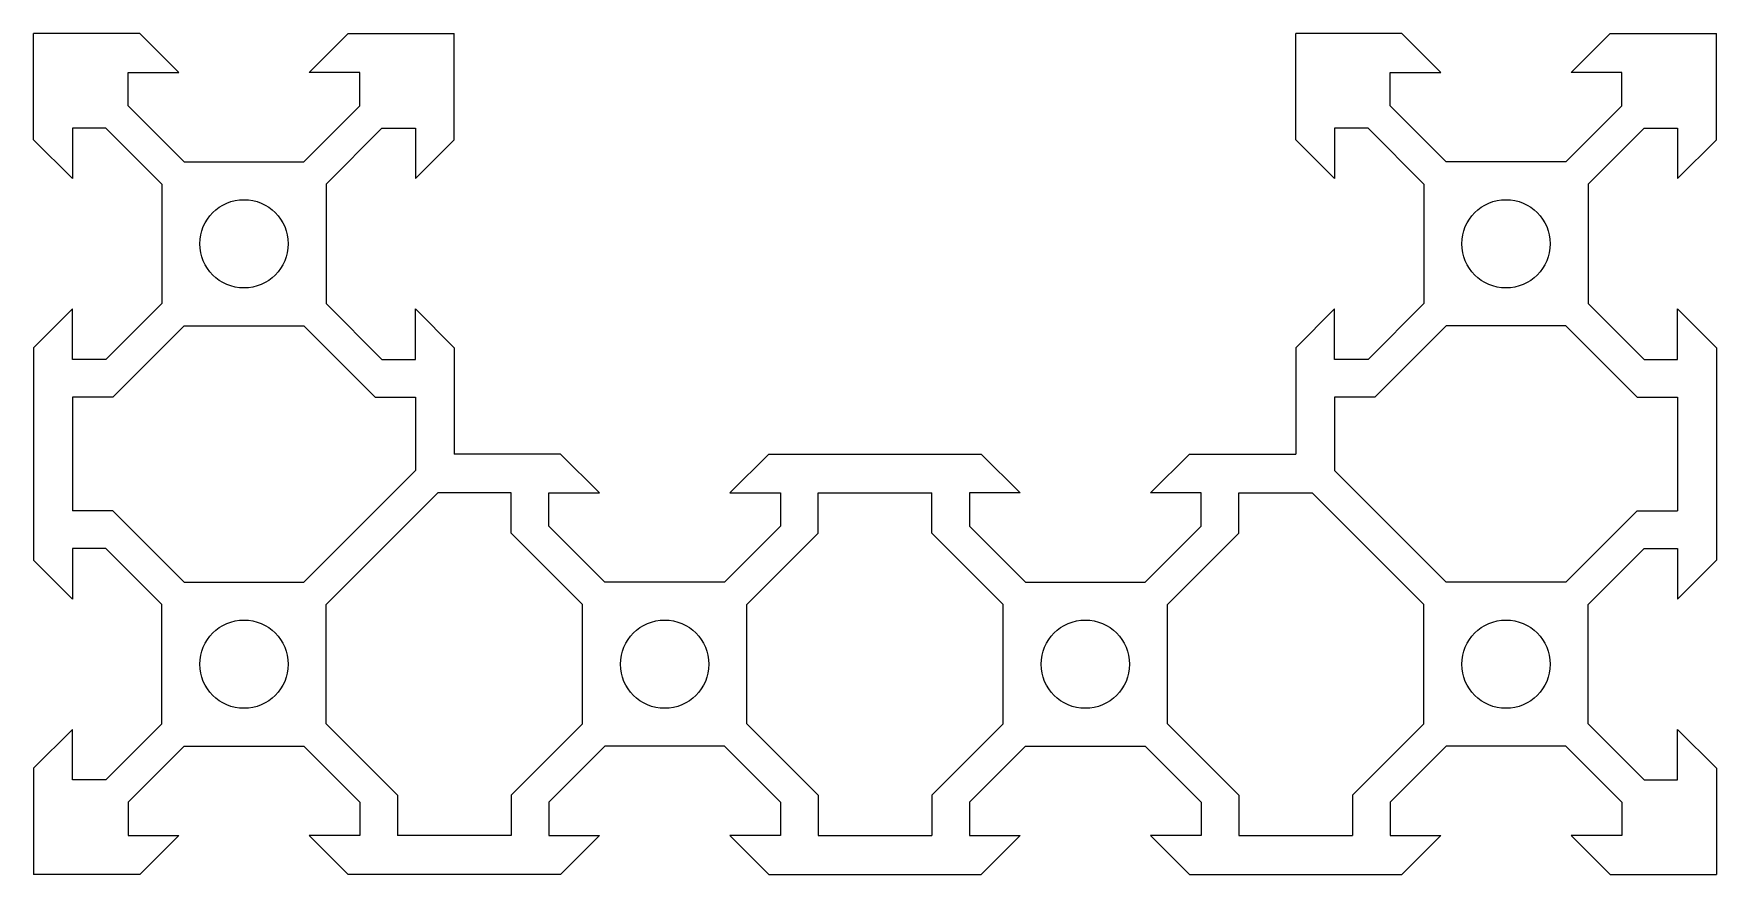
# Model space of a CAD drawing. Header units: millimetres. Extents: x -10 to 70, y -30 to 10.
import ezdxf

# ---------------------------------------------------------------- set-up
doc = ezdxf.new("R2010")
doc.units = ezdxf.units.MM

msp = doc.modelspace()

# ---------------------------------------------------------------- linework, layer by layer
at = {"color": 7, "linetype": 'Continuous', "lineweight": 25}
for p, q in [((-4.95, 10), (-10, 10)), ((-10, 4.95), (-10, 10)), ((-3.1, 8.15), (-4.95, 10)), ((3.1, 8.15), (4.95, 10)), ((4.95, 10), (10, 10)), ((10, 4.95), (10, 10)), ((55.05, 10), (50, 10)), ((50, 4.95), (50, 10)), ((56.9, 8.15), (55.05, 10)), ((63.1, 8.15), (64.95, 10)), ((64.95, 10), (70, 10)), ((70, 4.95), (70, 10)), ((-5.5, 6.561), (-5.5, 8.15)), ((-5.5, 8.15), (-3.1, 8.15)), ((5.5, 8.15), (3.1, 8.15)), ((5.5, 6.561), (5.5, 8.15)), ((54.5, 6.561), (54.5, 8.15)), ((54.5, 8.15), (56.9, 8.15)), ((65.5, 8.15), (63.1, 8.15)), ((65.5, 6.561), (65.5, 8.15)), ((-2.839, 3.9), (-5.5, 6.561)), ((2.839, 3.9), (5.5, 6.561)), ((57.161, 3.9), (54.5, 6.561)), ((62.839, 3.9), (65.5, 6.561)), ((-8.15, 3.1), (-10, 4.95)), ((-8.15, 5.5), (-8.15, 3.1)), ((-6.561, 5.5), (-8.15, 5.5)), ((-3.9, 2.839), (-6.561, 5.5)), ((3.9, 2.839), (6.561, 5.5)), ((6.561, 5.5), (8.15, 5.5)), ((8.15, 5.5), (8.15, 3.1)), ((8.15, 3.1), (10, 4.95)), ((51.85, 3.1), (50, 4.95)), ((51.85, 5.5), (51.85, 3.1)), ((53.439, 5.5), (51.85, 5.5)), ((56.1, 2.839), (53.439, 5.5)), ((63.9, 2.839), (66.561, 5.5)), ((66.561, 5.5), (68.15, 5.5)), ((68.15, 5.5), (68.15, 3.1)), ((68.15, 3.1), (70, 4.95)), ((-2.839, 3.9), (2.839, 3.9)), ((62.839, 3.9), (57.161, 3.9)), ((-3.9, 2.839), (-3.9, -2.839)), ((3.9, 2.839), (3.9, -2.839)), ((56.1, 2.839), (56.1, -2.839)), ((63.9, 2.839), (63.9, -2.839)), ((-8.15, -3.1), (-10, -4.95)), ((-8.15, -5.5), (-8.15, -3.1)), ((-3.9, -2.839), (-6.561, -5.5)), ((3.9, -2.839), (6.561, -5.5)), ((10, -4.95), (8.15, -3.1)), ((8.15, -5.5), (8.15, -3.1)), ((50, -4.95), (51.85, -3.1)), ((51.85, -5.5), (51.85, -3.1)), ((56.1, -2.839), (53.439, -5.5)), ((63.9, -2.839), (66.561, -5.5)), ((68.15, -3.1), (70, -4.95)), ((68.15, -5.5), (68.15, -3.1)), ((-2.839, -3.9), (-6.239, -7.3)), ((-2.839, -3.9), (2.839, -3.9)), ((2.839, -3.9), (6.239, -7.3)), ((57.161, -3.9), (53.761, -7.3)), ((62.839, -3.9), (57.161, -3.9)), ((62.839, -3.9), (66.239, -7.3)), ((-10, -4.95), (-10, -15.05)), ((-6.561, -5.5), (-8.15, -5.5)), ((6.561, -5.5), (8.15, -5.5)), ((10, -4.95), (10, -10)), ((50, -4.95), (50, -10)), ((53.439, -5.5), (51.85, -5.5)), ((66.561, -5.5), (68.15, -5.5)), ((70, -4.95), (70, -15.05)), ((-8.15, -7.3), (-8.15, -12.7)), ((-6.239, -7.3), (-8.15, -7.3)), ((6.239, -7.3), (8.15, -7.3)), ((8.15, -7.3), (8.15, -10.789)), ((51.85, -7.3), (51.85, -10.789)), ((53.761, -7.3), (51.85, -7.3)), ((66.239, -7.3), (68.15, -7.3)), ((68.15, -7.3), (68.15, -12.7)), ((15.05, -10), (10, -10)), ((16.9, -11.85), (15.05, -10)), ((23.1, -11.85), (24.95, -10)), ((24.95, -10), (35.05, -10)), ((36.9, -11.85), (35.05, -10)), ((43.1, -11.85), (44.95, -10)), ((44.95, -10), (50, -10)), ((2.839, -16.1), (8.15, -10.789)), ((57.161, -16.1), (51.85, -10.789)), ((3.9, -17.161), (9.211, -11.85)), ((12.7, -11.85), (9.211, -11.85)), ((12.7, -13.761), (12.7, -11.85)), ((14.5, -13.439), (14.5, -11.85)), ((14.5, -11.85), (16.9, -11.85)), ((23.1, -11.85), (25.5, -11.85)), ((25.5, -11.85), (25.5, -13.439)), ((27.3, -11.85), (32.7, -11.85)), ((27.3, -13.761), (27.3, -11.85)), ((32.7, -13.761), (32.7, -11.85)), ((34.5, -11.85), (34.5, -13.439)), ((36.9, -11.85), (34.5, -11.85)), ((45.5, -11.85), (43.1, -11.85)), ((45.5, -13.439), (45.5, -11.85)), ((47.3, -13.761), (47.3, -11.85)), ((47.3, -11.85), (50.789, -11.85)), ((56.1, -17.161), (50.789, -11.85)), ((-6.239, -12.7), (-8.15, -12.7)), ((-2.839, -16.1), (-6.239, -12.7)), ((62.839, -16.1), (66.239, -12.7)), ((66.239, -12.7), (68.15, -12.7)), ((17.161, -16.1), (14.5, -13.439)), ((22.839, -16.1), (25.5, -13.439)), ((37.161, -16.1), (34.5, -13.439)), ((42.839, -16.1), (45.5, -13.439)), ((16.1, -17.161), (12.7, -13.761)), ((23.9, -17.161), (27.3, -13.761)), ((36.1, -17.161), (32.7, -13.761)), ((43.9, -17.161), (47.3, -13.761)), ((-8.15, -16.9), (-10, -15.05)), ((-8.15, -14.5), (-8.15, -16.9)), ((-6.561, -14.5), (-8.15, -14.5)), ((-3.9, -17.161), (-6.561, -14.5)), ((63.9, -17.161), (66.561, -14.5)), ((66.561, -14.5), (68.15, -14.5)), ((68.15, -14.5), (68.15, -16.9)), ((68.15, -16.9), (70, -15.05)), ((-2.839, -16.1), (2.839, -16.1)), ((22.839, -16.1), (17.161, -16.1)), ((37.161, -16.1), (42.839, -16.1)), ((62.839, -16.1), (57.161, -16.1)), ((-3.9, -22.839), (-3.9, -17.161)), ((3.9, -22.839), (3.9, -17.161)), ((16.1, -22.839), (16.1, -17.161)), ((23.9, -22.839), (23.9, -17.161)), ((36.1, -22.839), (36.1, -17.161)), ((43.9, -22.839), (43.9, -17.161)), ((56.1, -22.839), (56.1, -17.161)), ((63.9, -22.839), (63.9, -17.161)), ((-8.15, -23.1), (-10, -24.95)), ((-8.15, -25.5), (-8.15, -23.1)), ((-3.9, -22.839), (-6.561, -25.5)), ((3.9, -22.839), (7.3, -26.239)), ((16.1, -22.839), (12.7, -26.239)), ((23.9, -22.839), (27.3, -26.239)), ((36.1, -22.839), (32.7, -26.239)), ((43.9, -22.839), (47.3, -26.239)), ((56.1, -22.839), (52.7, -26.239)), ((63.9, -22.839), (66.561, -25.5)), ((68.15, -23.1), (70, -24.95)), ((68.15, -25.5), (68.15, -23.1)), ((-2.839, -23.9), (-5.5, -26.561)), ((-2.839, -23.9), (2.839, -23.9)), ((2.839, -23.9), (5.5, -26.561)), ((17.161, -23.9), (14.5, -26.561)), ((22.839, -23.9), (17.161, -23.9)), ((22.839, -23.9), (25.5, -26.561)), ((37.161, -23.9), (34.5, -26.561)), ((37.161, -23.9), (42.839, -23.9)), ((42.839, -23.9), (45.5, -26.561)), ((57.161, -23.9), (54.5, -26.561)), ((62.839, -23.9), (57.161, -23.9)), ((62.839, -23.9), (65.5, -26.561)), ((-10, -24.95), (-10, -30)), ((-6.561, -25.5), (-8.15, -25.5)), ((66.561, -25.5), (68.15, -25.5)), ((70, -24.95), (70, -30)), ((7.3, -26.239), (7.3, -28.15)), ((12.7, -26.239), (12.7, -28.15)), ((27.3, -26.239), (27.3, -28.15)), ((32.7, -26.239), (32.7, -28.15)), ((47.3, -26.239), (47.3, -28.15)), ((52.7, -26.239), (52.7, -28.15)), ((-5.5, -26.561), (-5.5, -28.15)), ((5.5, -26.561), (5.5, -28.15)), ((14.5, -26.561), (14.5, -28.15)), ((25.5, -26.561), (25.5, -28.15)), ((34.5, -26.561), (34.5, -28.15)), ((45.5, -26.561), (45.5, -28.15)), ((54.5, -26.561), (54.5, -28.15)), ((65.5, -26.561), (65.5, -28.15)), ((-5.5, -28.15), (-3.1, -28.15)), ((-3.1, -28.15), (-4.95, -30)), ((5.5, -28.15), (3.1, -28.15)), ((3.1, -28.15), (4.95, -30)), ((12.7, -28.15), (7.3, -28.15)), ((14.5, -28.15), (16.9, -28.15)), ((16.9, -28.15), (15.05, -30)), ((25.5, -28.15), (23.1, -28.15)), ((23.1, -28.15), (24.95, -30)), ((27.3, -28.15), (32.7, -28.15)), ((34.5, -28.15), (36.9, -28.15)), ((36.9, -28.15), (35.05, -30)), ((45.5, -28.15), (43.1, -28.15)), ((43.1, -28.15), (44.95, -30)), ((47.3, -28.15), (52.7, -28.15)), ((54.5, -28.15), (56.9, -28.15)), ((56.9, -28.15), (55.05, -30)), ((65.5, -28.15), (63.1, -28.15)), ((63.1, -28.15), (64.95, -30)), ((-4.95, -30), (-10, -30)), ((15.05, -30), (4.95, -30)), ((24.95, -30), (35.05, -30)), ((44.95, -30), (55.05, -30)), ((64.95, -30), (70, -30))]:
    msp.add_line(p, q, dxfattribs=at)
for centre in [(0, 0), (60, 0), (0, -20), (20, -20), (40, -20), (60, -20)]:
    msp.add_circle(centre, 2.1, dxfattribs=at)
for centre, start, end in [((-10, 10), 90, 180), ((10, 10), 0, 90), ((50, 10), 90, 180), ((70, 10), 0, 90), ((-10, -30), 180, 270), ((70, -30), 270, 0)]:
    msp.add_arc(centre, 0.0001, start, end, dxfattribs=at)

doc.saveas('drawing.dxf')
